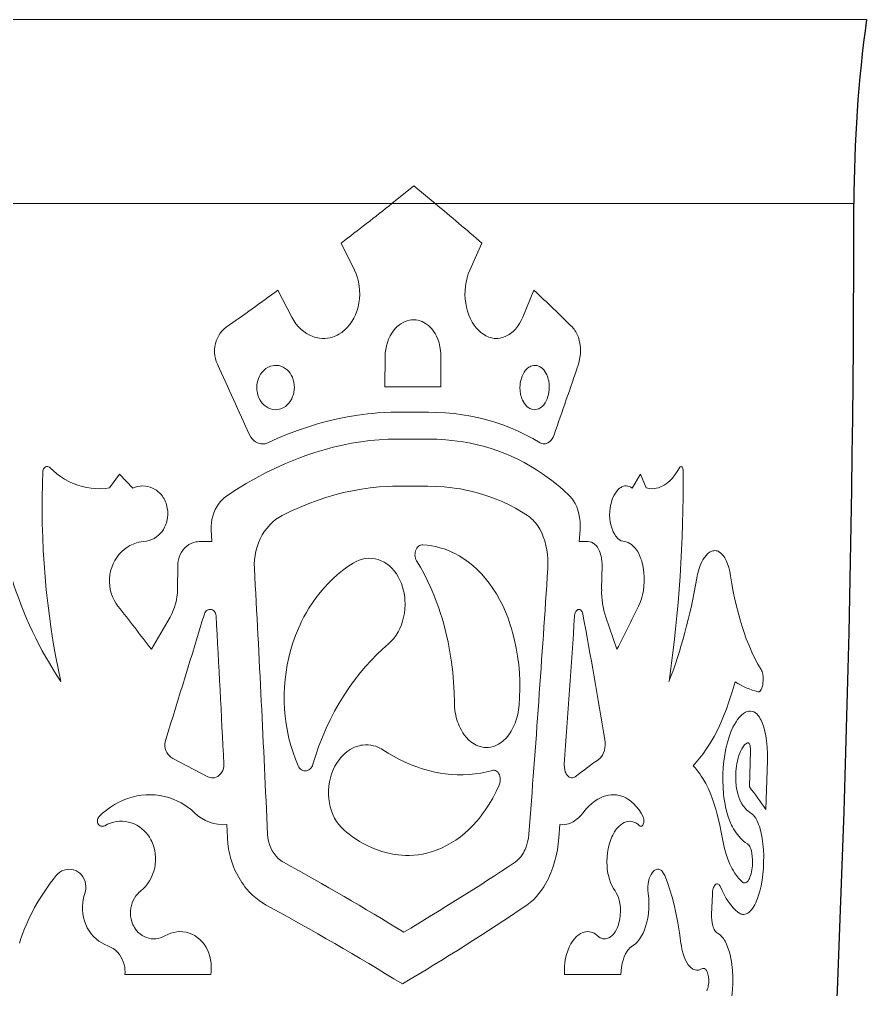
# Model space of a CAD drawing. Extents: x -234 to 800, y -95 to 506.
# Drawn here: x 780.56 to 799.45, y 124.51 to 146.14 of the extents above; entities that cross this region are included whole.
import ezdxf

# ---------------------------------------------------------------- set-up
doc = ezdxf.new("R2010")
doc.units = 0
doc.header["$LTSCALE"] = 7
doc.header["$MEASUREMENT"] = 0
doc.layers.get('0').update_dxf_attribs({"linetype": 'CONTINUOUS', "lineweight": 15})

msp = doc.modelspace()

# ---------------------------------------------------------------- linework, layer by layer
at = {"color": 7, "lineweight": 13}
for p, q in [((799.4499, 146.1366), (749.4716, 146.1366)), ((799.1677, 142.031), (749.6069, 142.031))]:
    msp.add_line(p, q, dxfattribs=at)
at = {"color": 7, "lineweight": 13, "ltscale": 0.015747}
msp.add_line((788.8661, 142.031), (789.3576, 142.4249), dxfattribs=at)
at = {"color": 7, "lineweight": 13, "ltscale": 0.015483}
msp.add_line((789.3576, 142.4249), (789.8355, 142.031), dxfattribs=at)
at = {"color": 7, "lineweight": 13, "ltscale": 0.016747}
msp.add_line((788.033, 140.55), (787.7359, 141.1504), dxfattribs=at)
at = {"color": 7, "lineweight": 13, "ltscale": 0.016413}
msp.add_line((790.8705, 141.1504), (790.605, 140.55), dxfattribs=at)
at = {"color": 7, "lineweight": 13, "ltscale": 0.016895}
msp.add_line((786.3258, 140.0997), (786.6359, 139.4993), dxfattribs=at)
at = {"color": 7, "lineweight": 13, "ltscale": 0.01626}
msp.add_line((791.7841, 139.4993), (792.0342, 140.0997), dxfattribs=at)
at = {"color": 7, "lineweight": 13, "ltscale": 0.016974}
for p, q in [((788.7116, 137.943), (788.7158, 138.6219)), ((789.9598, 138.6219), (789.9554, 137.943))]:
    msp.add_line(p, q, dxfattribs=at)
at = {"color": 7, "lineweight": 13, "ltscale": 0.015751}
msp.add_line((789.3417, 137.943), (788.7116, 137.943), dxfattribs=at)
at = {"color": 7, "lineweight": 13, "ltscale": 0.015342}
msp.add_line((789.9554, 137.943), (789.3417, 137.943), dxfattribs=at)
at = {"color": 7, "lineweight": 13, "ltscale": 0.008693}
msp.add_line((789.3375, 137.3815), (788.9898, 137.3815), dxfattribs=at)
at = {"color": 7, "lineweight": 13, "ltscale": 0.008568}
msp.add_line((789.6802, 137.3815), (789.3375, 137.3815), dxfattribs=at)
at = {"color": 7, "lineweight": 13, "ltscale": 0.008692}
msp.add_line((788.9848, 136.7815), (789.3325, 136.7815), dxfattribs=at)
at = {"color": 7, "lineweight": 13, "ltscale": 0.008566}
msp.add_line((789.3325, 136.7815), (789.6751, 136.7815), dxfattribs=at)
at = {"color": 7, "lineweight": 13, "ltscale": 0.009469}
msp.add_line((782.5725, 135.6933), (782.793, 136.0012), dxfattribs=at)
at = {"color": 7, "lineweight": 13, "ltscale": 0.010822}
msp.add_line((782.793, 136.0012), (783.0924, 135.6886), dxfattribs=at)
at = {"color": 7, "lineweight": 13, "ltscale": 0.009093}
msp.add_line((794.2231, 135.6886), (794.4091, 136.0012), dxfattribs=at)
at = {"color": 7, "lineweight": 13, "ltscale": 0.008308}
msp.add_line((794.4091, 136.0012), (794.5341, 135.6933), dxfattribs=at)
at = {"color": 7, "lineweight": 13, "ltscale": 0.008688}
msp.add_line((788.9748, 135.7315), (789.3223, 135.7315), dxfattribs=at)
at = {"color": 7, "lineweight": 13, "ltscale": 0.008562}
msp.add_line((789.3223, 135.7315), (789.6648, 135.7315), dxfattribs=at)
at = {"color": 7, "lineweight": 13, "ltscale": 0.006665}
msp.add_line((784.855, 134.4954), (784.8396, 134.7616), dxfattribs=at)
at = {"color": 7, "lineweight": 13, "ltscale": 0.006667}
msp.add_line((793.0624, 134.7616), (793.0458, 134.4954), dxfattribs=at)
at = {"color": 7, "lineweight": 13, "ltscale": 0.007196}
msp.add_line((784.5671, 134.4954), (784.855, 134.4954), dxfattribs=at)
at = {"color": 7, "lineweight": 13, "ltscale": 0.004987}
msp.add_line((793.0458, 134.4954), (793.2453, 134.4954), dxfattribs=at)
at = {"color": 7, "lineweight": 13, "ltscale": 0.013482}
msp.add_line((784.0875, 133.4298), (784.0934, 133.9691), dxfattribs=at)
at = {"color": 7, "lineweight": 13, "ltscale": 0.013483}
msp.add_line((793.5523, 133.9691), (793.5433, 133.4298), dxfattribs=at)
at = {"color": 7, "lineweight": 13, "ltscale": 0.020675}
msp.add_line((783.5045, 132.0993), (783.9206, 132.814), dxfattribs=at)
at = {"color": 7, "lineweight": 13, "ltscale": 0.018912}
msp.add_line((793.6373, 132.814), (793.8851, 132.0993), dxfattribs=at)
at = {"color": 7, "lineweight": 13, "ltscale": 0.020401}
msp.add_line((796.8398, 129.0274), (796.8628, 129.8432), dxfattribs=at)
at = {"color": 7, "lineweight": 13, "ltscale": 0.022169}
msp.add_line((784.7673, 129.2558), (783.9807, 129.6651), dxfattribs=at)
at = {"color": 7, "lineweight": 13, "ltscale": 0.02727}
msp.add_line((797.2378, 129.616), (797.2058, 128.5257), dxfattribs=at)
at = {"color": 7, "lineweight": 13, "ltscale": 0.007294}
msp.add_line((785.2003, 127.8971), (785.1865, 128.1886), dxfattribs=at)
at = {"color": 7, "lineweight": 13, "ltscale": 0.007307}
msp.add_line((792.612, 128.1886), (792.59, 127.8971), dxfattribs=at)
at = {"color": 7, "lineweight": 13, "ltscale": 0.011482}
msp.add_line((796.0111, 126.6407), (795.9955, 126.1817), dxfattribs=at)
at = {"color": 7, "lineweight": 13, "ltscale": 0.047811}
msp.add_line((784.8276, 124.8454), (782.9151, 124.8454), dxfattribs=at)
at = {"color": 7, "lineweight": 13, "ltscale": 0.031445}
msp.add_line((793.9745, 124.8454), (792.7167, 124.8454), dxfattribs=at)
at = {"color": 7, "lineweight": 13}
for points in [[(786.6359, 139.4993), (786.6797, 139.4225), (786.7293, 139.3505), (786.7844, 139.2843), (786.8413, 139.2275), (786.9022, 139.1768), (786.9668, 139.1327), (787.0345, 139.0957), (787.1048, 139.0662), (787.1408, 139.0542), (787.1772, 139.0443), (787.2139, 139.0364), (787.2507, 139.0305), (787.3102, 139.0253), (787.3698, 139.0254), (787.4291, 139.0308), (787.4878, 139.0415), (787.5456, 139.0573), (787.5808, 139.0697), (787.6154, 139.0839), (787.65, 139.1004), (787.6839, 139.1187), (787.7487, 139.1605), (787.7808, 139.1848), (787.8118, 139.2109), (787.8706, 139.268), (787.9245, 139.3313), (787.9733, 139.4002), (788.0166, 139.474), (788.0541, 139.5521), (788.0857, 139.6337), (788.1125, 139.7234), (788.1322, 139.8156), (788.1448, 139.9095), (788.1503, 140.0044), (788.1485, 140.0995), (788.1395, 140.194), (788.1234, 140.2871), (788.1001, 140.3779), (788.0699, 140.4659), (788.033, 140.55)], [(790.605, 140.55), (790.5705, 140.4634), (790.5423, 140.3729), (790.5208, 140.2796), (790.5062, 140.1871), (790.498, 140.0933), (790.4963, 139.999), (790.5009, 139.9048), (790.5119, 139.8115), (790.5292, 139.7199), (790.5528, 139.6308), (790.5825, 139.5447), (790.6181, 139.4627), (790.6594, 139.3854), (790.7011, 139.3206), (790.747, 139.2608), (790.7967, 139.2066), (790.8498, 139.1586), (790.906, 139.1172), (790.9649, 139.083), (791.0258, 139.0563), (791.087, 139.0379), (791.1181, 139.0316), (791.1492, 139.0274), (791.1909, 139.0248), (791.2325, 139.0258), (791.274, 139.0304), (791.3048, 139.0363), (791.3354, 139.0441), (791.3955, 139.0655), (791.4536, 139.0945), (791.4832, 139.1127), (791.5122, 139.1329), (791.5675, 139.1787), (791.6193, 139.2315), (791.6672, 139.2906), (791.7107, 139.3554), (791.7498, 139.4252), (791.7841, 139.4993)], [(784.9768, 138.4489), (784.9519, 138.5104), (784.9331, 138.5745), (784.9205, 138.6406), (784.9143, 138.7077), (784.9144, 138.7753), (784.9209, 138.8424), (784.9338, 138.9085), (784.9524, 138.9717), (784.9769, 139.0324), (785.007, 139.09), (785.0424, 139.1437), (785.0826, 139.193), (785.1273, 139.2372), (785.176, 139.2758)], [(788.7158, 138.6219), (788.7193, 138.7023), (788.729, 138.782), (788.7447, 138.8603), (788.7664, 138.9365), (788.7939, 139.01), (788.8271, 139.0799), (788.8655, 139.1455), (788.9091, 139.2062), (788.9584, 139.2623), (788.9851, 139.2884), (789.013, 139.3126), (789.0409, 139.3344), (789.0698, 139.3543), (789.1152, 139.381), (789.1621, 139.4029), (789.2103, 139.4201), (789.2593, 139.4321), (789.3046, 139.4387), (789.3501, 139.4409)], [(789.3501, 139.4409), (789.3988, 139.4383), (789.4471, 139.4308), (789.4946, 139.4183), (789.5411, 139.4009), (789.5812, 139.3816), (789.62, 139.3586), (789.6573, 139.3322), (789.6842, 139.3102), (789.7102, 139.2865), (789.7539, 139.2399), (789.7939, 139.1884), (789.83, 139.1326), (789.8619, 139.0729), (789.8896, 139.0098), (789.9046, 138.969), (789.9178, 138.9271), (789.9389, 138.8412), (789.9527, 138.7528), (789.9582, 138.6876), (789.9598, 138.6219)], [(792.8903, 139.2758), (792.9103, 139.2545), (792.9294, 139.2314), (792.9487, 139.2045), (792.9668, 139.1759), (792.9978, 139.116), (793.0236, 139.0511), (793.0439, 138.9823), (793.0588, 138.9105), (793.0683, 138.833), (793.0718, 138.7544), (793.0691, 138.6756), (793.0602, 138.5977), (793.0453, 138.5217), (793.0243, 138.4489)], [(785.8563, 137.9314), (785.8589, 137.9835), (785.8664, 138.0354), (785.8785, 138.0862), (785.8951, 138.1353), (785.9162, 138.1822), (785.9416, 138.2264), (785.9765, 138.2743), (786.0164, 138.3168), (786.0606, 138.3531), (786.1085, 138.3826), (786.1337, 138.3947), (786.1595, 138.4049), (786.2026, 138.4173), (786.2464, 138.4242), (786.2907, 138.4256), (786.3435, 138.42), (786.395, 138.4067), (786.4443, 138.3858), (786.4909, 138.3577), (786.534, 138.323), (786.5671, 138.289), (786.5968, 138.2512), (786.6229, 138.2099), (786.6482, 138.1586), (786.6681, 138.1044), (786.6822, 138.048), (786.6906, 137.9901), (786.6932, 137.9314)], [(791.7221, 137.9314), (791.7244, 137.9835), (791.7304, 138.0353), (791.7401, 138.0862), (791.7533, 138.1352), (791.7701, 138.1822), (791.7903, 138.2267), (791.8177, 138.2742), (791.849, 138.3167), (791.8841, 138.3532), (791.9223, 138.3831), (791.9424, 138.3953), (791.963, 138.4056), (791.9964, 138.4176), (792.0305, 138.4243), (792.0648, 138.4256), (792.099, 138.4214), (792.1199, 138.4162), (792.1403, 138.4089), (792.1608, 138.3994), (792.1808, 138.3879), (792.2181, 138.3595), (792.2524, 138.3243), (792.2781, 138.2905), (792.3009, 138.2533), (792.3209, 138.2129), (792.3336, 138.1817), (792.3447, 138.1493), (792.3546, 138.1138), (792.3627, 138.0775), (792.3729, 138.0051), (792.3759, 137.9314)], [(786.6932, 137.9314), (786.6905, 137.8792), (786.6833, 137.8274), (786.6714, 137.7766), (786.6551, 137.7274), (786.6344, 137.6805), (786.6095, 137.6363), (786.5752, 137.5884), (786.5359, 137.5459), (786.4923, 137.5096), (786.4448, 137.4801), (786.4199, 137.468), (786.3943, 137.4578), (786.3515, 137.4455), (786.3078, 137.4386), (786.2636, 137.4371), (786.2107, 137.4427), (786.159, 137.456), (786.1093, 137.4769), (786.0623, 137.5049), (786.0187, 137.5396), (785.9851, 137.5736), (785.9548, 137.6113), (785.9283, 137.6525), (785.9024, 137.7039), (785.8821, 137.7581), (785.8675, 137.8146), (785.8589, 137.8726), (785.8563, 137.9314)], [(792.3759, 137.9314), (792.3737, 137.8793), (792.3679, 137.8274), (792.3585, 137.7766), (792.3457, 137.7275), (792.3295, 137.6805), (792.3099, 137.636), (792.2833, 137.5885), (792.2527, 137.546), (792.2184, 137.5094), (792.1808, 137.4796), (792.161, 137.4674), (792.1406, 137.4571), (792.1075, 137.4451), (792.0737, 137.4384), (792.0394, 137.4372), (792.0051, 137.4413), (791.9843, 137.4466), (791.9638, 137.4538), (791.9429, 137.4633), (791.9226, 137.4748), (791.8847, 137.5031), (791.8497, 137.5383), (791.8234, 137.572), (791.7999, 137.6093), (791.7792, 137.6497), (791.7659, 137.6814), (791.7543, 137.7144), (791.7442, 137.7493), (791.736, 137.7851), (791.7253, 137.8575), (791.7221, 137.9314)], [(788.9898, 137.3815), (788.8436, 137.3797), (788.6967, 137.3741), (788.5493, 137.3648), (788.4388, 137.3555), (788.3281, 137.3441), (788.2164, 137.3306), (788.1046, 137.315), (787.8812, 137.2779), (787.6575, 137.2327), (787.4337, 137.1796), (787.21, 137.1187), (786.9867, 137.05), (786.764, 136.9737), (786.5422, 136.89), (786.3215, 136.7988), (786.102, 136.7004)], [(792.1708, 136.7004), (792.0111, 136.7936), (791.848, 136.8802), (791.6817, 136.96), (791.5123, 137.0331), (791.34, 137.0993), (791.1648, 137.1585), (790.9869, 137.2108), (790.8065, 137.2562), (790.6238, 137.2945), (790.4388, 137.3259), (790.2518, 137.3503), (790.0629, 137.3676), (789.8723, 137.378), (789.6802, 137.3815)], [(785.1907, 135.5185), (785.4022, 135.6572), (785.6164, 135.7885), (785.8332, 135.9124), (786.0522, 136.0287), (786.2733, 136.1372), (786.3845, 136.1885), (786.4962, 136.2378), (786.6456, 136.3003), (786.7956, 136.3593), (786.9461, 136.4146), (787.15, 136.4833), (787.3544, 136.5451), (787.5592, 136.5999), (787.7641, 136.6477), (787.9689, 136.6883), (788.1735, 136.7217), (788.3776, 136.7478), (788.581, 136.7665), (788.7835, 136.7777), (788.9848, 136.7815)], [(786.102, 136.7004), (786.0799, 136.6912), (786.0571, 136.6838), (786.0339, 136.6784), (786.0103, 136.675), (785.9787, 136.6735), (785.9472, 136.6757), (785.9161, 136.6815), (785.8931, 136.6881), (785.8706, 136.6967), (785.8276, 136.7194), (785.7882, 136.7491), (785.7523, 136.7858), (785.7214, 136.8281), (785.6964, 136.8747)], [(789.6751, 136.7815), (789.8734, 136.7776), (789.9719, 136.7727), (790.0699, 136.7658), (790.1999, 136.7535), (790.329, 136.7377), (790.4572, 136.7183), (790.6159, 136.6892), (790.7729, 136.6546), (790.928, 136.6144), (791.0812, 136.5688), (791.2323, 136.5177), (791.3813, 136.4612), (791.528, 136.3993), (791.6724, 136.332), (791.8143, 136.2595), (791.9537, 136.1817), (792.0905, 136.0986), (792.2245, 136.0105), (792.3298, 135.9363), (792.4333, 135.859), (792.535, 135.7785), (792.61, 135.7161), (792.6839, 135.6519), (792.8286, 135.5185)], [(792.4814, 136.8747), (792.462, 136.8281), (792.4382, 136.7857), (792.4102, 136.7486), (792.3786, 136.7179), (792.3457, 136.6957), (792.3107, 136.6809), (792.2927, 136.6764), (792.2745, 136.674), (792.2563, 136.6736), (792.2382, 136.6753), (792.2038, 136.6843), (792.1708, 136.7004)], [(781.0874, 136.0728), (781.091, 136.0957), (781.0995, 136.1171), (781.1123, 136.1358), (781.1289, 136.151), (781.1483, 136.1618), (781.1693, 136.1677), (781.1911, 136.1683), (781.2124, 136.1638), (781.2314, 136.1547), (781.2479, 136.1415)], [(781.2479, 136.1415), (781.3203, 136.0733), (781.3966, 136.0097), (781.4764, 135.951), (781.5696, 135.8914), (781.666, 135.8387), (781.7653, 135.7931), (781.8673, 135.7547), (781.9657, 135.7252), (782.0655, 135.7025), (782.1665, 135.6867), (782.2681, 135.6779), (782.3699, 135.676), (782.4715, 135.6812), (782.5725, 135.6933)], [(794.5341, 135.6933), (794.5732, 135.6844), (794.6126, 135.6787), (794.6622, 135.6759), (794.7117, 135.6781), (794.7609, 135.6854), (794.8095, 135.6975), (794.8415, 135.7084), (794.8731, 135.7214), (794.9043, 135.7365), (794.9351, 135.7537), (794.9785, 135.7821), (795.0207, 135.8145), (795.0618, 135.8508), (795.0917, 135.8805), (795.1208, 135.9123), (795.1765, 135.9817), (795.2288, 136.0583), (795.2774, 136.1415)], [(795.2774, 136.1415), (795.29, 136.1586), (795.2974, 136.1644), (795.3051, 136.1677), (795.3183, 136.1679), (795.3308, 136.1611), (795.3384, 136.153), (795.3451, 136.1425), (795.3549, 136.1164), (795.3588, 136.0951), (795.3602, 136.0728)], [(783.0924, 135.6886), (783.146, 135.7099), (783.2012, 135.7254), (783.2575, 135.7347), (783.3143, 135.7378), (783.3711, 135.7347), (783.4271, 135.7253), (783.4819, 135.7098), (783.5287, 135.6912), (783.5737, 135.6681), (783.6165, 135.6408), (783.6569, 135.6094), (783.6904, 135.5783), (783.7216, 135.5444), (783.7502, 135.5079), (783.7698, 135.479), (783.7879, 135.4489), (783.8046, 135.4171), (783.8196, 135.3842), (783.8327, 135.3505), (783.844, 135.3159), (783.8534, 135.2807), (783.8609, 135.2449), (783.8701, 135.1721), (783.8714, 135.0987), (783.8649, 135.0255), (783.8507, 134.9534), (783.8406, 134.9179), (783.8287, 134.8832), (783.815, 134.8495), (783.7996, 134.8168), (783.773, 134.7694), (783.7428, 134.7248), (783.709, 134.6832), (783.6719, 134.6451), (783.6231, 134.604), (783.5705, 134.5689), (783.5147, 134.5403), (783.4563, 134.5185), (783.396, 134.5037), (783.3346, 134.4963)], [(786.4212, 135.078), (786.6132, 135.1723), (786.8068, 135.2597), (787.0018, 135.34), (787.1979, 135.4132), (787.3949, 135.4791), (787.5925, 135.5376), (787.7906, 135.5886), (787.9889, 135.6319), (788.1872, 135.6676), (788.3851, 135.6955), (788.5825, 135.7155), (788.7792, 135.7275), (788.8771, 135.7305), (788.9748, 135.7315)], [(789.6648, 135.7315), (789.8496, 135.7276), (790.0329, 135.716), (790.2145, 135.6966), (790.3046, 135.6839), (790.3942, 135.6693), (790.5128, 135.6468), (790.6304, 135.6209), (790.7469, 135.5915), (790.8981, 135.5477), (791.0472, 135.4979), (791.1941, 135.4423), (791.3387, 135.3808), (791.4808, 135.3136), (791.6203, 135.2407), (791.7572, 135.1621), (791.8914, 135.078)], [(794.0507, 134.4963), (794.0146, 134.5031), (793.9793, 134.5164), (793.945, 134.536), (793.9124, 134.5613), (793.892, 134.5808), (793.8726, 134.6025), (793.8534, 134.6272), (793.8354, 134.6538), (793.8036, 134.7114), (793.7754, 134.7785), (793.753, 134.8509), (793.7366, 134.9272), (793.7262, 135.0062), (793.7219, 135.0868), (793.7239, 135.1677), (793.7319, 135.2477), (793.746, 135.3259), (793.7674, 135.4054), (793.7805, 135.4434), (793.7953, 135.4801), (793.8203, 135.5321), (793.8486, 135.5798), (793.88, 135.6225), (793.9141, 135.6594), (793.9344, 135.6774), (793.9554, 135.6933), (793.9755, 135.7061), (793.9961, 135.7168), (794.0288, 135.7292), (794.0619, 135.7362), (794.0952, 135.7377), (794.1282, 135.7336), (794.1609, 135.724), (794.1927, 135.7089), (794.2231, 135.6886)], [(784.8396, 134.7616), (784.8383, 134.8387), (784.8436, 134.9157), (784.8552, 134.9919), (784.8732, 135.0666), (784.8974, 135.1392), (784.9276, 135.209), (784.9634, 135.2753), (784.9988, 135.3294), (785.0381, 135.3801), (785.081, 135.4272), (785.1272, 135.4701), (785.1584, 135.4953), (785.1907, 135.5185)], [(792.8286, 135.5185), (792.8521, 135.4945), (792.8745, 135.4685), (792.8966, 135.4397), (792.9174, 135.409), (792.9547, 135.3438), (792.9867, 135.273), (793.0133, 135.1977), (793.0345, 135.1185), (793.0507, 135.0326), (793.0608, 134.9446), (793.0648, 134.855), (793.0624, 134.7616)], [(785.8018, 133.8935), (785.8, 133.9921), (785.8051, 134.0907), (785.8172, 134.1886), (785.8361, 134.2851), (785.8619, 134.3797), (785.8942, 134.4717), (785.933, 134.5605), (785.9779, 134.6455), (786.0288, 134.7261), (786.0832, 134.7992), (786.1426, 134.8672), (786.2065, 134.9295), (786.2746, 134.9857), (786.3463, 135.0353), (786.4212, 135.078)], [(791.8914, 135.078), (791.9338, 135.0477), (791.9747, 135.0139), (792.0138, 134.9766), (792.042, 134.9464), (792.0691, 134.9145), (792.1198, 134.8456), (792.1658, 134.7707), (792.2069, 134.6905), (792.2428, 134.6057), (792.2752, 134.5113), (792.3017, 134.4132), (792.3221, 134.3122), (792.3365, 134.2089), (792.3448, 134.1043), (792.3469, 133.9989), (792.3431, 133.8935)], [(783.3346, 134.4963), (783.2798, 134.4909), (783.2255, 134.4814), (783.1719, 134.4679), (783.1349, 134.456), (783.0985, 134.4422), (783.0277, 134.409), (782.9601, 134.3687), (782.8962, 134.3216), (782.8368, 134.2681), (782.7823, 134.2089), (782.7332, 134.1445), (782.6894, 134.0743), (782.6519, 134), (782.6213, 133.9223), (782.5976, 133.8418), (782.5812, 133.7594), (782.5722, 133.6758), (782.5707, 133.5916), (782.5767, 133.5085), (782.5899, 133.4264), (782.6104, 133.346), (782.638, 133.2682), (782.6723, 133.1936), (782.7132, 133.1229), (782.7601, 133.0568)], [(784.0934, 133.9691), (784.0974, 134.0314), (784.1081, 134.0933), (784.1252, 134.1534), (784.1484, 134.2106), (784.1773, 134.2641), (784.2118, 134.3136), (784.2512, 134.3584), (784.295, 134.3977), (784.3419, 134.4305), (784.3919, 134.457), (784.4444, 134.4769), (784.4983, 134.4896), (784.5327, 134.4939), (784.5671, 134.4954)], [(789.4183, 134.0694), (789.404, 134.0969), (789.393, 134.1269), (789.3858, 134.1586), (789.3823, 134.192), (789.3828, 134.226), (789.3872, 134.2594), (789.3954, 134.2915), (789.4074, 134.3219), (789.4229, 134.3498), (789.441, 134.3735), (789.4619, 134.3936), (789.485, 134.4094), (789.5079, 134.4196), (789.5319, 134.4254), (789.5562, 134.4263)], [(789.5562, 134.4263), (789.6533, 134.4178), (789.7497, 134.4041), (789.8452, 134.3853), (789.9395, 134.3614), (790.0326, 134.3324), (790.09, 134.3117), (790.1468, 134.2891), (790.203, 134.2645), (790.2586, 134.2381), (790.3675, 134.1796), (790.4733, 134.1137), (790.5758, 134.0408), (790.6748, 133.9609), (790.7699, 133.8745), (790.8612, 133.7817), (790.9482, 133.6829), (791.0362, 133.5716), (791.1192, 133.4542), (791.1971, 133.331), (791.2698, 133.2026), (791.3372, 133.0692), (791.3993, 132.9313), (791.4559, 132.7893), (791.5071, 132.6436), (791.5338, 132.5588), (791.5588, 132.473), (791.6034, 132.2987), (791.6408, 132.1212), (791.671, 131.941), (791.694, 131.7588), (791.7099, 131.575), (791.7186, 131.3902), (791.7202, 131.2097), (791.7151, 131.0292), (791.7033, 130.849)], [(793.2453, 134.4954), (793.2826, 134.4917), (793.3191, 134.4809), (793.3543, 134.4631), (793.3874, 134.4389), (793.4193, 134.4076), (793.4483, 134.3702), (793.4742, 134.3278), (793.4963, 134.2815), (793.5097, 134.247), (793.5213, 134.2108), (793.5312, 134.1729), (793.5392, 134.134), (793.5495, 134.0546), (793.5519, 134.012), (793.5523, 133.9691)], [(794.3673, 133.0568), (794.4023, 133.1366), (794.4318, 133.222), (794.4556, 133.3117), (794.4737, 133.4048), (794.4859, 133.5001), (794.4923, 133.5966), (794.4926, 133.7045), (794.4855, 133.8116), (794.471, 133.9166), (794.461, 133.9681), (794.449, 134.0185), (794.4355, 134.067), (794.4201, 134.1139), (794.3966, 134.1742), (794.3701, 134.2309), (794.3405, 134.2835), (794.3005, 134.3412), (794.279, 134.3672), (794.2565, 134.3912), (794.2332, 134.4129), (794.2091, 134.4323), (794.1713, 134.457), (794.1322, 134.4761), (794.0919, 134.4892), (794.0507, 134.4963)], [(788.0049, 134.0183), (788.0704, 134.0542), (788.1382, 134.083), (788.2077, 134.1044), (788.2783, 134.1183), (788.3494, 134.1244), (788.4205, 134.1227), (788.4909, 134.1131), (788.56, 134.0958), (788.6273, 134.071), (788.6922, 134.0388), (788.7543, 133.9996), (788.813, 133.9538), (788.8681, 133.9018), (788.9191, 133.8441), (788.9663, 133.7804), (789.0088, 133.7119), (789.0463, 133.6392), (789.0787, 133.5628), (789.1058, 133.4833), (789.1276, 133.4012), (789.1381, 133.351), (789.1466, 133.3002), (789.1531, 133.2489), (789.1576, 133.1973), (789.1607, 133.0935), (789.1559, 132.9896), (789.1453, 132.9), (789.1287, 132.8115), (789.1062, 132.7249), (789.078, 132.6409), (789.0442, 132.5599), (789.0048, 132.4827), (788.9601, 132.4097), (788.9086, 132.3396), (788.8809, 132.3068), (788.852, 132.2755), (788.822, 132.246), (788.791, 132.2183)], [(795.6648, 133.6801), (795.6757, 133.7373), (795.6885, 133.7932), (795.7028, 133.8469), (795.719, 133.8989), (795.7433, 133.9659), (795.7707, 134.0287), (795.8008, 134.0866), (795.8378, 134.145), (795.8777, 134.1952), (795.8986, 134.217), (795.9201, 134.2363), (795.942, 134.2531), (795.9642, 134.2672), (796.003, 134.2851), (796.0225, 134.2909), (796.0421, 134.2946), (796.0683, 134.2962), (796.0942, 134.294), (796.1199, 134.2881), (796.1388, 134.2811), (796.1574, 134.2721), (796.1925, 134.2489), (796.2258, 134.2185), (796.2572, 134.1814), (796.2864, 134.1381), (796.3045, 134.1061), (796.3216, 134.0719), (796.3522, 133.9975), (796.3782, 133.9161), (796.3997, 133.8281), (796.4163, 133.736)], [(786.7787, 129.4969), (786.7174, 129.6456), (786.6626, 129.7977), (786.6143, 129.953), (786.5726, 130.1109), (786.5377, 130.2712), (786.5095, 130.4333), (786.4883, 130.597), (786.4741, 130.7617), (786.4668, 130.9273), (786.4665, 131.0931), (786.4732, 131.2588), (786.4868, 131.4242), (786.5074, 131.5886), (786.5349, 131.7518), (786.5692, 131.9133), (786.6102, 132.0729), (786.6608, 132.2388), (786.7186, 132.4016), (786.7835, 132.5608), (786.8186, 132.6389), (786.8553, 132.716), (786.907, 132.8169), (786.9616, 132.9158), (787.019, 133.0125), (787.0969, 133.1332), (787.1793, 133.2498), (787.2659, 133.3618), (787.3567, 133.4692), (787.4513, 133.5716), (787.5496, 133.6687), (787.6513, 133.7603), (787.7658, 133.8535), (787.8837, 133.9396), (787.9439, 133.9799), (788.0049, 134.0183)], [(790.2604, 130.9099), (790.2553, 131.1367), (790.2429, 131.3629), (790.2233, 131.5882), (790.1964, 131.812), (790.1622, 132.0341), (790.1206, 132.2541), (790.0718, 132.4715), (790.0156, 132.6859), (789.9847, 132.7919), (789.952, 132.897), (789.9056, 133.0357), (789.856, 133.1725), (789.803, 133.3074), (789.7353, 133.4665), (789.6629, 133.6225), (789.586, 133.7752), (789.5044, 133.9242), (789.4183, 134.0694)], [(796.4163, 133.736), (796.4453, 133.5572), (796.4778, 133.3814), (796.5136, 133.2088), (796.5684, 132.9763), (796.5981, 132.8631), (796.6293, 132.7521), (796.673, 132.6077), (796.7192, 132.4677), (796.7678, 132.3326), (796.8289, 132.1773), (796.893, 132.0301), (796.9597, 131.8918), (797.0289, 131.7631), (797.1001, 131.6445)], [(784.6865, 132.8808), (784.6968, 132.9066), (784.7113, 132.9302), (784.7293, 132.9506), (784.7499, 132.9665), (784.7727, 132.9779), (784.7971, 132.9843), (784.822, 132.9856), (784.8465, 132.9818), (784.8695, 132.973), (784.891, 132.9592), (784.91, 132.9411), (784.9256, 132.9195), (784.9369, 132.8961), (784.9444, 132.8707), (784.9479, 132.8444)], [(792.9401, 132.8444), (792.9464, 132.8853), (792.9525, 132.9055), (792.9602, 132.9244), (792.969, 132.9404), (792.979, 132.9545), (792.9964, 132.9712), (793.0161, 132.9821), (793.0366, 132.9859), (793.0472, 132.9849), (793.0577, 132.982), (793.0776, 132.9704), (793.0882, 132.9603), (793.0978, 132.9482), (793.1069, 132.9329), (793.1144, 132.9157), (793.124, 132.8808)], [(788.791, 132.2183), (788.6582, 132.101), (788.5284, 131.9773), (788.4021, 131.8475), (788.2796, 131.7121), (788.1613, 131.5714), (788.0363, 131.4112), (787.9165, 131.245), (787.8021, 131.073), (787.6934, 130.8958), (787.5905, 130.7136), (787.4936, 130.5266), (787.403, 130.3353), (787.3187, 130.1399), (787.2409, 129.9409), (787.1699, 129.7385), (787.1056, 129.533)], [(797.1001, 131.6445), (797.1104, 131.6255), (797.1194, 131.6027), (797.1278, 131.5747), (797.1344, 131.544), (797.1423, 131.4811), (797.1439, 131.41), (797.1385, 131.3391), (797.1335, 131.3064), (797.1267, 131.2747), (797.1151, 131.2351), (797.101, 131.2009), (797.0847, 131.1743), (797.0689, 131.1582), (797.0606, 131.1529), (797.052, 131.1495), (797.0435, 131.1482), (797.035, 131.149)], [(796.5179, 131.3739), (796.453, 131.1456), (796.4182, 131.034), (796.3819, 130.9242), (796.3244, 130.7632), (796.2633, 130.6068), (796.1986, 130.4553), (796.1303, 130.3093), (796.0501, 130.1539), (796.0072, 130.077), (795.9631, 130.0023), (795.9202, 129.9333), (795.8762, 129.8664), (795.8064, 129.7673), (795.7342, 129.6733), (795.6595, 129.5846), (795.5825, 129.5014)], [(791.7033, 130.849), (791.6911, 130.746), (791.672, 130.6446), (791.6461, 130.5459), (791.6134, 130.4507), (791.5943, 130.404), (791.5735, 130.3587), (791.5518, 130.316), (791.5286, 130.2749), (791.4904, 130.2153), (791.449, 130.1598), (791.4045, 130.1088), (791.357, 130.0627), (791.302, 130.0184), (791.2442, 129.9809), (791.1841, 129.9507), (791.1533, 129.9385), (791.1221, 129.9282), (791.0715, 129.916), (791.0203, 129.9089), (790.9688, 129.9071), (790.9174, 129.9105), (790.8662, 129.9192), (790.8045, 129.9368), (790.7443, 129.962), (790.6861, 129.9944), (790.6303, 130.0336), (790.5774, 130.0793), (790.5277, 130.1309), (790.4816, 130.188), (790.4473, 130.2376), (790.4156, 130.2902), (790.3866, 130.3454), (790.3667, 130.3884), (790.3485, 130.4327), (790.3317, 130.4787), (790.3166, 130.5257), (790.303, 130.5748), (790.2912, 130.6248), (790.2734, 130.7261), (790.2639, 130.8177), (790.2604, 130.9099)], [(796.4833, 128.0969), (796.4613, 128.1353), (796.4401, 128.1762), (796.4007, 128.2648), (796.3654, 128.3615), (796.3343, 128.4651), (796.3077, 128.5747), (796.2936, 128.6443), (796.2813, 128.7154), (796.2704, 128.7909), (796.2613, 128.8675), (796.2491, 129.0206), (796.2442, 129.1657), (796.2458, 129.3118), (796.2536, 129.4578), (796.2677, 129.6025), (796.2881, 129.7447), (796.3145, 129.883), (796.3469, 130.0162), (796.385, 130.1428), (796.4259, 130.2544), (796.4481, 130.3072), (796.4714, 130.3576), (796.5041, 130.421), (796.5386, 130.4795), (796.5746, 130.5326), (796.6168, 130.5854), (796.6605, 130.6301), (796.7053, 130.6662), (796.728, 130.6809), (796.7508, 130.6932), (796.7887, 130.7082), (796.8266, 130.7165), (796.8642, 130.7179), (796.9013, 130.7124), (796.9376, 130.7)], [(796.9376, 130.7), (796.9712, 130.6811), (797.0035, 130.6545), (797.0341, 130.6207), (797.0628, 130.5802), (797.0809, 130.5497), (797.098, 130.5167), (797.1294, 130.4435), (797.158, 130.3581), (797.1822, 130.2651), (797.2021, 130.1656), (797.2177, 130.0612), (797.2257, 129.9893), (797.2318, 129.9162), (797.2384, 129.767), (797.2378, 129.616)], [(783.9807, 129.6651), (783.9423, 129.6888), (783.9073, 129.719), (783.8765, 129.7546), (783.8508, 129.7945), (783.8306, 129.8385), (783.8164, 129.8853), (783.8087, 129.9341), (783.8074, 129.9844), (783.8125, 130.0345), (783.8241, 130.0828)], [(793.6177, 130.0828), (793.6245, 130.022), (793.6245, 129.9592), (793.6179, 129.8968), (793.6049, 129.8374), (793.5867, 129.7851), (793.5628, 129.7374), (793.5487, 129.7157), (793.5335, 129.6962), (793.5177, 129.6794), (793.5009, 129.6651)], [(796.7937, 130.0101), (796.7775, 130.0025), (796.7615, 129.9925), (796.7444, 129.9792), (796.7277, 129.9632), (796.6967, 129.9257), (796.6677, 129.8801), (796.6379, 129.8204), (796.6114, 129.7533), (796.5886, 129.68), (796.5695, 129.6019), (796.559, 129.5478), (796.5503, 129.4924), (796.5382, 129.3791), (796.5335, 129.2644), (796.5358, 129.1545), (796.545, 129.0469), (796.5523, 128.9946), (796.5612, 128.9437), (796.5778, 128.8709), (796.5981, 128.8033), (796.6221, 128.7421), (796.6494, 128.6887)], [(796.8628, 129.8432), (796.8621, 129.882), (796.858, 129.9193), (796.853, 129.9436), (796.8462, 129.9658), (796.8383, 129.9835), (796.8291, 129.9975), (796.818, 130.0075), (796.806, 130.0118), (796.7937, 130.0101)], [(787.8004, 128.0667), (787.7698, 128.0946), (787.7404, 128.1242), (787.6852, 128.1883), (787.6351, 128.2582), (787.5906, 128.3334), (787.5519, 128.4131), (787.5194, 128.4968), (787.4931, 128.5835), (787.4734, 128.6728), (787.4602, 128.7639), (787.4536, 128.8561), (787.4538, 128.9511), (787.461, 129.0459), (787.4751, 129.1397), (787.4961, 129.2319), (787.5238, 129.3217), (787.5579, 129.4084), (787.5984, 129.4913), (787.6449, 129.5697), (787.697, 129.6429), (787.7251, 129.6773), (787.7545, 129.7102), (787.8114, 129.7663), (787.8721, 129.8163), (787.9361, 129.8598), (788.0028, 129.8965), (788.0718, 129.9258), (788.1425, 129.9476), (788.1783, 129.9555), (788.2143, 129.9615), (788.276, 129.9669), (788.3379, 129.9665), (788.3993, 129.96), (788.46, 129.9476), (788.5073, 129.9336), (788.5538, 129.9159), (788.5991, 129.8947), (788.6321, 129.8765), (788.6643, 129.8565)], [(788.6643, 129.8565), (788.7826, 129.7816), (788.9026, 129.7117), (789.024, 129.6469), (789.1467, 129.5873), (789.2959, 129.5228), (789.4464, 129.4661), (789.5221, 129.4408), (789.598, 129.4175), (789.7123, 129.3864), (789.8269, 129.36), (789.9417, 129.3383), (790.0566, 129.3214), (790.1905, 129.3077), (790.3242, 129.3006), (790.4574, 129.3001), (790.5899, 129.3063), (790.7216, 129.3191), (790.8522, 129.3385), (790.9815, 129.3646), (791.1094, 129.3972)], [(785.1211, 129.5356), (785.1199, 129.4885), (785.1118, 129.4414), (785.0968, 129.3958), (785.0757, 129.3539), (785.049, 129.317), (785.02, 129.2879), (784.987, 129.264), (784.9508, 129.2461), (784.9127, 129.2346), (784.8789, 129.2304), (784.8449, 129.2316), (784.8116, 129.2382), (784.789, 129.2458), (784.7673, 129.2558)], [(787.1056, 129.533), (787.0942, 129.5019), (787.0788, 129.4729), (787.0599, 129.447), (787.0384, 129.4254), (787.0142, 129.4078), (786.988, 129.3949), (786.9611, 129.3873), (786.9333, 129.3847), (786.9057, 129.3873), (786.879, 129.3951), (786.8536, 129.4079), (786.8303, 129.4251), (786.8101, 129.4459), (786.7927, 129.4701), (786.7787, 129.4969)], [(791.1094, 129.3972), (791.1323, 129.4011), (791.1554, 129.3999), (791.1777, 129.3936), (791.1991, 129.3822), (791.2189, 129.3662), (791.2364, 129.3463), (791.2518, 129.322), (791.2644, 129.2945), (791.2737, 129.2649), (791.2804, 129.2284), (791.2826, 129.1906), (791.2803, 129.1527), (791.2735, 129.1157), (791.2667, 129.0925), (791.2581, 129.0704)], [(792.9521, 129.2558), (792.9268, 129.241), (792.8997, 129.2325), (792.872, 129.2308), (792.8448, 129.236), (792.8187, 129.2479), (792.7945, 129.2664), (792.7727, 129.2907), (792.7537, 129.3198), (792.7429, 129.3411), (792.7336, 129.3638), (792.7196, 129.4123), (792.7119, 129.4636), (792.7104, 129.5162), (792.7114, 129.5356)], [(795.5825, 129.5014), (795.6338, 129.4455), (795.6834, 129.3855), (795.731, 129.3213), (795.7656, 129.2707), (795.799, 129.2179), (795.8627, 129.1063), (795.9219, 128.9871), (795.9767, 128.861), (796.0173, 128.7555), (796.0551, 128.6462), (796.09, 128.5334), (796.1144, 128.4468), (796.1371, 128.3585), (796.178, 128.1773), (796.2141, 127.9822)], [(791.2581, 129.0704), (791.1894, 128.9232), (791.1149, 128.7807), (791.0348, 128.6436), (790.949, 128.5121), (790.9041, 128.4485), (790.8577, 128.3866), (790.8103, 128.3265), (790.7615, 128.2682), (790.6749, 128.1721), (790.5846, 128.0815), (790.4908, 127.9966), (790.3938, 127.9177), (790.2936, 127.8451), (790.1905, 127.7789), (790.0847, 127.7194), (789.9718, 127.6647), (789.9144, 127.6402), (789.8564, 127.6176), (789.798, 127.5971), (789.7392, 127.5785), (789.6439, 127.5528), (789.5477, 127.5323), (789.4507, 127.517), (789.353, 127.5069), (789.2548, 127.502), (789.1728, 127.5019), (789.0906, 127.5055), (789.0084, 127.5126), (788.9469, 127.5203), (788.8854, 127.5301), (788.7629, 127.5556), (788.6414, 127.589), (788.521, 127.6301), (788.4257, 127.6687), (788.3315, 127.712), (788.2387, 127.7601), (788.1474, 127.8127), (788.0676, 127.8632), (787.9893, 127.9172), (787.9125, 127.9746), (787.856, 128.0197), (787.8004, 128.0667)], [(784.467, 128.4527), (784.3974, 128.5147), (784.3244, 128.5721), (784.2484, 128.6247), (784.1695, 128.6723), (784.0882, 128.7146), (783.9935, 128.756), (783.8962, 128.7905), (783.7968, 128.8177), (783.6957, 128.8377), (783.5933, 128.8504), (783.4902, 128.8556), (783.3866, 128.8535), (783.2832, 128.844), (783.1803, 128.8273), (783.0769, 128.8029), (782.9749, 128.7713), (782.8749, 128.7325), (782.7771, 128.6868), (782.6821, 128.6345), (782.5903, 128.5756), (782.502, 128.5106), (782.4176, 128.4397), (782.3375, 128.3633)], [(794.4683, 128.3633), (794.4207, 128.4462), (794.3691, 128.5231), (794.3137, 128.5932), (794.2549, 128.656), (794.224, 128.6847), (794.1923, 128.7113), (794.1608, 128.7352), (794.1285, 128.757), (794.0839, 128.7832), (794.0382, 128.8055), (793.9916, 128.8238), (793.9346, 128.8404), (793.8765, 128.851), (793.8178, 128.8556), (793.7586, 128.8542), (793.6991, 128.8468), (793.6378, 128.8328), (793.5768, 128.8128), (793.5164, 128.7866), (793.4568, 128.7546), (793.3983, 128.717), (793.3623, 128.6907), (793.327, 128.6623), (793.2581, 128.5997), (793.1921, 128.5297), (793.1293, 128.4527)], [(782.3375, 128.3633), (782.3235, 128.3461), (782.3125, 128.3265), (782.305, 128.3053), (782.3011, 128.2817), (782.3014, 128.2578), (782.306, 128.2345), (782.3146, 128.2129), (782.3269, 128.1935), (782.3424, 128.177), (782.3605, 128.1642), (782.3806, 128.1554), (782.4021, 128.151), (782.4242, 128.1511), (782.4459, 128.1557), (782.4661, 128.1646)], [(782.4661, 128.1646), (782.5279, 128.1961), (782.5918, 128.2218), (782.6574, 128.2415), (782.7243, 128.2551), (782.7918, 128.2624), (782.8596, 128.2634), (782.927, 128.258), (782.9934, 128.2462), (783.0584, 128.2282), (783.1216, 128.2041), (783.1825, 128.1741), (783.2406, 128.1384), (783.2954, 128.0973), (783.3467, 128.0511), (783.3888, 128.0062), (783.4276, 127.9579), (783.4629, 127.9065), (783.4943, 127.8522), (783.5131, 127.8147), (783.5301, 127.7762), (783.5454, 127.7367), (783.5588, 127.6963), (783.5799, 127.6137), (783.5926, 127.5365), (783.5988, 127.4583), (783.5985, 127.3797), (783.5918, 127.3013), (783.5787, 127.2238), (783.5592, 127.1478), (783.5337, 127.0738), (783.5021, 127.0026), (783.4648, 126.9347), (783.4221, 126.8707), (783.3751, 126.8121), (783.3234, 126.7582), (783.2676, 126.7096)], [(793.1293, 128.4527), (793.0792, 128.3925), (793.0258, 128.3389), (792.9693, 128.2926), (792.9397, 128.2721), (792.9095, 128.2537), (792.8794, 128.2376), (792.8487, 128.2237), (792.8068, 128.2082), (792.7642, 128.1967), (792.7212, 128.1893), (792.6666, 128.1857), (792.612, 128.1886)], [(793.8421, 126.7096), (793.8039, 126.767), (793.7698, 126.831), (793.74, 126.9004), (793.7149, 126.9744), (793.6945, 127.0522), (793.6843, 127.1015), (793.676, 127.1517), (793.6693, 127.2045), (793.6645, 127.2579), (793.661, 127.3639), (793.6644, 127.4605), (793.6739, 127.5565), (793.6896, 127.651), (793.7114, 127.7428), (793.7391, 127.831), (793.7725, 127.9143), (793.792, 127.9553), (793.8129, 127.9944), (793.8335, 128.029), (793.8553, 128.0618), (793.878, 128.0924), (793.9017, 128.1209), (793.9347, 128.1554), (793.9692, 128.1857), (794.005, 128.2114), (794.0464, 128.2345), (794.0888, 128.2511), (794.1316, 128.2609), (794.1746, 128.2638), (794.2197, 128.2591), (794.2638, 128.2465), (794.3065, 128.2263), (794.3474, 128.1989), (794.3859, 128.1646)], [(794.3859, 128.1646), (794.3987, 128.1549), (794.4129, 128.1505), (794.4271, 128.1519), (794.4358, 128.1555), (794.4442, 128.1614), (794.4595, 128.1788), (794.4717, 128.2015), (794.4815, 128.2336), (794.486, 128.2684), (794.4852, 128.3025), (794.4793, 128.3351), (794.4683, 128.3633)], [(796.8709, 128.4412), (796.8892, 128.4289), (796.907, 128.4144), (796.9259, 128.3961), (796.9441, 128.3754), (796.9773, 128.3291), (797.0079, 128.2747), (797.0261, 128.2359), (797.0432, 128.1943), (797.0601, 128.1471), (797.0757, 128.0972), (797.1017, 127.9943), (797.1226, 127.8844), (797.1396, 127.7578), (797.1506, 127.6262), (797.1558, 127.4912), (797.1552, 127.3545), (797.1489, 127.2175), (797.137, 127.0818), (797.1195, 126.9491), (797.0964, 126.8207), (797.0689, 126.7029), (797.0362, 126.5922), (797.0176, 126.539), (796.9976, 126.4885), (796.9772, 126.4426), (796.9557, 126.3998), (796.9206, 126.3405), (796.8833, 126.2898), (796.8633, 126.2674), (796.8428, 126.2475), (796.8229, 126.2312), (796.8027, 126.2173), (796.7845, 126.2072), (796.7662, 126.1991), (796.7415, 126.1916), (796.7167, 126.1879), (796.6918, 126.1879), (796.6737, 126.1904), (796.6556, 126.1948), (796.6367, 126.2016), (796.6179, 126.2107), (796.582, 126.2345)], [(796.7933, 127.7577), (796.7443, 127.7906), (796.6959, 127.8304), (796.6482, 127.8767), (796.6015, 127.9292), (796.571, 127.9675), (796.5411, 128.0083), (796.4833, 128.0969)], [(786.0636, 126.3955), (785.9835, 126.4429), (785.906, 126.4958), (785.8315, 126.5541), (785.76, 126.6174), (785.692, 126.6855), (785.6277, 126.7582), (785.591, 126.8038), (785.5557, 126.8508), (785.5218, 126.8994), (785.4893, 126.9494), (785.4293, 127.0529), (785.3758, 127.161), (785.339, 127.2473), (785.3063, 127.3357), (785.2779, 127.426), (785.2536, 127.518), (785.2399, 127.5801), (785.228, 127.6428), (785.2102, 127.7693), (785.2003, 127.8971)], [(786.4488, 127.3512), (786.419, 127.3689), (786.3901, 127.3884), (786.3622, 127.4098), (786.3352, 127.433), (786.285, 127.4842), (786.2397, 127.5413), (786.2, 127.6037), (786.1663, 127.6706), (786.1381, 127.7431), (786.1167, 127.8189), (786.1022, 127.8969), (786.0949, 127.9781)], [(791.9211, 127.9781), (791.9106, 127.8885), (791.8931, 127.8008), (791.8686, 127.716), (791.8536, 127.6743), (791.8368, 127.6339), (791.819, 127.5962), (791.7997, 127.56), (791.7711, 127.5134), (791.7399, 127.4701), (791.7061, 127.4304), (791.6617, 127.3875), (791.6143, 127.3512)], [(792.59, 127.8971), (792.5763, 127.7603), (792.556, 127.6249), (792.5292, 127.4915), (792.4959, 127.3607), (792.4562, 127.2334), (792.4101, 127.1103), (792.3841, 127.0492), (792.3566, 126.9896), (792.3287, 126.9339), (792.2994, 126.8797), (792.2516, 126.7996), (792.2006, 126.7235), (792.1465, 126.6518), (792.0894, 126.5847), (792.0211, 126.5146), (791.9493, 126.4514), (791.8744, 126.3955)], [(796.2141, 127.9822), (796.2422, 127.832), (796.276, 127.687), (796.3151, 127.5488), (796.3593, 127.4189), (796.4045, 127.3074), (796.4535, 127.205), (796.4793, 127.1575), (796.506, 127.1127), (796.5476, 127.0506), (796.5909, 126.9951), (796.6357, 126.9466), (796.6818, 126.9056)], [(796.6818, 126.9056), (796.7024, 126.893), (796.7238, 126.8877), (796.7454, 126.8896), (796.7669, 126.8989), (796.7873, 126.9148), (796.8065, 126.9367), (796.8244, 126.9641), (796.8369, 126.9879), (796.8486, 127.0141), (796.8621, 127.0509), (796.8739, 127.0907), (796.8841, 127.1332), (796.8925, 127.1775), (796.9038, 127.2691), (796.9075, 127.3402), (796.907, 127.4113), (796.9024, 127.4784), (796.8937, 127.5427), (796.8815, 127.6002), (796.8655, 127.6518), (796.8558, 127.6759), (796.845, 127.6978), (796.8291, 127.7231), (796.8117, 127.7433), (796.7933, 127.7577)], [(782.0219, 126.655), (782.0357, 126.7047), (782.0436, 126.7559), (782.0452, 126.8125), (782.0395, 126.8688), (782.0265, 126.9235), (782.0064, 126.9757), (781.9801, 127.0237), (781.9476, 127.0673), (781.9095, 127.1055), (781.8666, 127.1377), (781.8199, 127.163), (781.7705, 127.181), (781.719, 127.1914), (781.6663, 127.1939), (781.6136, 127.1887), (781.5621, 127.1757), (781.5124, 127.1551), (781.4655, 127.1272), (781.4227, 127.0928), (781.3848, 127.0527)], [(794.9483, 127.0527), (794.9259, 127.0993), (794.9021, 127.1347), (794.8888, 127.1497), (794.8749, 127.1629), (794.8604, 127.1738), (794.8454, 127.1824), (794.8175, 127.1919), (794.7886, 127.1938), (794.7597, 127.1879), (794.7314, 127.1745), (794.7154, 127.1634), (794.6998, 127.1499), (794.6705, 127.1165), (794.6445, 127.0761), (794.63, 127.0476), (794.6171, 127.0171), (794.6054, 126.984), (794.5954, 126.9494), (794.581, 126.8778), (794.5736, 126.8034), (794.5735, 126.7282), (794.5807, 126.655)], [(795.3113, 125.5438), (795.2806, 125.7744), (795.2431, 126.0012), (795.2217, 126.113), (795.1985, 126.2235), (795.1577, 126.3976), (795.1124, 126.568), (795.0624, 126.7342), (795.0077, 126.8959), (794.9483, 127.0527)], [(796.1821, 126.8133), (796.1719, 126.8332), (796.1601, 126.8498), (796.1445, 126.8639), (796.1274, 126.8714), (796.1097, 126.8714), (796.0916, 126.8638), (796.0742, 126.8488), (796.0584, 126.8277), (796.0486, 126.8099), (796.0397, 126.7899), (796.0254, 126.7452), (796.0156, 126.6941), (796.0111, 126.6407)], [(782.5366, 125.4847), (782.4658, 125.5136), (782.3978, 125.5495), (782.3331, 125.592), (782.2724, 125.6406), (782.2161, 125.6951), (782.1647, 125.755), (782.1186, 125.8196), (782.0775, 125.8899), (782.0426, 125.9639), (782.0141, 126.0412), (781.9925, 126.121), (781.9777, 126.2027), (781.9699, 126.2855), (781.9692, 126.3689), (781.9744, 126.4418), (781.985, 126.514), (782.0009, 126.5853), (782.0219, 126.655)], [(783.2676, 126.7096), (783.2291, 126.676), (783.1934, 126.6388), (783.1608, 126.5984), (783.1282, 126.5492), (783.1003, 126.4969), (783.0773, 126.4419), (783.0594, 126.3847), (783.0469, 126.3259), (783.0398, 126.2662), (783.0382, 126.206), (783.0422, 126.146), (783.0517, 126.087), (783.07, 126.0191), (783.0955, 125.9544), (783.1109, 125.9234), (783.128, 125.8935), (783.1534, 125.8555), (783.1816, 125.8199), (783.2124, 125.7869), (783.2534, 125.7504), (783.2977, 125.7186), (783.3447, 125.692), (783.394, 125.6707), (783.4451, 125.655), (783.4974, 125.6452), (783.5504, 125.6412), (783.6035, 125.6432), (783.6563, 125.6511), (783.708, 125.6649), (783.7582, 125.6843), (783.8065, 125.7091)], [(793.4531, 125.7091), (793.4809, 125.6861), (793.5101, 125.6675), (793.5405, 125.6537), (793.5705, 125.6451), (793.601, 125.6413), (793.6316, 125.6424), (793.6621, 125.6482), (793.6822, 125.6547), (793.702, 125.6632), (793.7404, 125.6861), (793.7775, 125.7171), (793.812, 125.755), (793.8435, 125.799), (793.8716, 125.8482), (793.8882, 125.883), (793.9032, 125.9194), (793.917, 125.9586), (793.929, 125.999), (793.9476, 126.0818), (793.9595, 126.1705), (793.9638, 126.2602), (793.9608, 126.3451), (793.9508, 126.4282), (793.9432, 126.4685), (793.9339, 126.5078), (793.9166, 126.5644), (793.8955, 126.6174), (793.8706, 126.666), (793.8421, 126.7096)], [(794.5807, 126.655), (794.5933, 126.5459), (794.5985, 126.4344), (794.5965, 126.3219), (794.5871, 126.2097), (794.5705, 126.0993), (794.5595, 126.0452), (794.5468, 125.9922), (794.5244, 125.9149), (794.4981, 125.8409), (794.468, 125.771), (794.4342, 125.7058), (794.4126, 125.6699), (794.3898, 125.6361), (794.3659, 125.6045), (794.341, 125.5752), (794.306, 125.54), (794.2695, 125.5098), (794.2316, 125.4847)], [(795.9955, 126.1817), (795.9953, 126.1228), (795.9986, 126.0648), (796.0079, 125.9957), (796.0227, 125.9307), (796.0322, 125.9008), (796.043, 125.8731), (796.0541, 125.8495), (796.0663, 125.8282), (796.0842, 125.8036), (796.1036, 125.7842), (796.124, 125.7706)], [(783.8065, 125.7091), (783.8698, 125.7419), (783.9355, 125.7679), (784.003, 125.7869), (784.0717, 125.7986), (784.1409, 125.8028), (784.2099, 125.7996), (784.2781, 125.7889), (784.3448, 125.7708), (784.4093, 125.7455), (784.4711, 125.7132), (784.5295, 125.6744), (784.5841, 125.6293), (784.6344, 125.5785), (784.6799, 125.5225), (784.7212, 125.4603), (784.7568, 125.3938), (784.7865, 125.3237), (784.8099, 125.2506), (784.827, 125.1753), (784.8377, 125.0983), (784.8419, 125.0205), (784.8408, 124.9619), (784.836, 124.9034), (784.8276, 124.8454)], [(792.7167, 124.8454), (792.7131, 124.9361), (792.7158, 125.0274), (792.7247, 125.1182), (792.7398, 125.2077), (792.7609, 125.2947), (792.788, 125.3784), (792.8208, 125.4577), (792.8591, 125.5315), (792.8997, 125.5949), (792.9445, 125.6515), (792.9684, 125.677), (792.9931, 125.7005), (793.0316, 125.7316), (793.0716, 125.7575), (793.1127, 125.7778), (793.1547, 125.7923), (793.194, 125.8002), (793.2333, 125.8029), (793.2723, 125.8002), (793.3108, 125.7921), (793.3442, 125.7805), (793.3768, 125.7649), (793.4083, 125.7454), (793.4311, 125.7282), (793.4531, 125.7091)], [(796.124, 125.7706), (796.1596, 125.7492), (796.1937, 125.7215), (796.2263, 125.6879), (796.257, 125.6487), (796.2764, 125.6196), (796.2949, 125.5884), (796.3292, 125.5198), (796.3596, 125.4441), (796.3842, 125.3688), (796.4056, 125.2889), (796.4236, 125.205), (796.435, 125.1399), (796.4446, 125.0731), (796.4583, 124.9357), (796.4649, 124.7947), (796.4645, 124.6519), (796.4572, 124.5091), (796.4432, 124.3677), (796.4265, 124.253), (796.4051, 124.1409), (796.3791, 124.0327), (796.3487, 123.9299)], [(782.9151, 124.8454), (782.9179, 124.9011), (782.9162, 124.9569), (782.9099, 125.0123), (782.8975, 125.073), (782.8796, 125.1319), (782.8563, 125.1883), (782.8279, 125.2418), (782.7913, 125.2963), (782.7491, 125.346), (782.702, 125.3902), (782.6504, 125.4284), (782.5951, 125.46), (782.5366, 125.4847)], [(794.2316, 125.4847), (794.2026, 125.4653), (794.1745, 125.4413), (794.1476, 125.413), (794.1284, 125.3894), (794.1102, 125.3638), (794.0769, 125.3079), (794.0457, 125.2405), (794.0199, 125.1674), (793.9997, 125.09), (793.9853, 125.0098), (793.9769, 124.9278), (793.9745, 124.8454)], [(795.7754, 124.9739), (795.7561, 124.9634), (795.7366, 124.955), (795.7102, 124.9473), (795.6836, 124.9436), (795.657, 124.9438), (795.6306, 124.948), (795.6044, 124.9563), (795.5786, 124.9683), (795.5597, 124.9799), (795.5412, 124.9935), (795.5059, 125.0262), (795.4727, 125.066), (795.4419, 125.1124), (795.4138, 125.1646), (795.3967, 125.2023), (795.3809, 125.242), (795.3533, 125.3268), (795.3314, 125.4173), (795.3201, 125.4798), (795.3113, 125.5438)], [(795.8903, 124.485), (795.9065, 124.53), (795.9148, 124.5611), (795.9214, 124.5938), (795.9298, 124.6618), (795.9313, 124.7299), (795.9263, 124.7931), (795.9209, 124.826), (795.9137, 124.8574), (795.906, 124.8826), (795.8971, 124.9058), (795.8795, 124.9386), (795.8689, 124.9529), (795.8573, 124.9648), (795.8464, 124.9731), (795.8351, 124.9792), (795.8153, 124.9842), (795.7951, 124.9823), (795.7754, 124.9739)]]:
    msp.add_lwpolyline(points, dxfattribs=at)
at = {"color": 7, "lineweight": 30}
for centre, radius, start, end in [((829.1677, 142.031), 30, 172.13421, 180.00001), ((380.1677, 142.031), 419, 353.02135, 360)]:
    msp.add_arc(centre, radius, start, end, dxfattribs=at)
at = {"color": 7, "lineweight": 13}
for centre, radius, start, end in [((746.0456, 195.8242), 68.7554, 307.326561, 308.520536), ((755.5799, 100.7197), 53.6663, 48.88345, 50.33431), ((732.3388, 214.2328), 91.7078, 305.180014, 306.063772), ((764.586, 110.7209), 40.2059, 45.2526, 46.94581), ((622.9662, 63.4315), 178.5358, 24.290576, 24.846039), ((676.7549, 177.6672), 122.7056, 340.582959, 341.360474), ((799.445, 135.2667), 18.3754, 177.48559, 192.21327), ((763.9598, 135.8209), 31.401, 351.86826, 0.45965), ((190.1217, 101.4173), 596.5648, 2.5518122, 3.1206434), ((284.3289, 167.1631), 509.1024, 355.585643, 356.253074), ((788.8425, 136.2792), 8.8395, 197.09935, 213.66369), ((782.827, 133.4404), 1.2604, 330.19505, 359.51886), ((795.3306, 133.385), 1.7874, 178.56317, 198.6348), ((681.2456, 53.3739), 129.0525, 37.591339, 38.129811), ((740.2445, 159.7101), 60.3298, 332.763417, 333.78161), ((417.1474, 244.6271), 384.1513, 342.65198, 343.088668), ((162.5424, 98.6059), 623.3465, 2.8441147, 3.1486668), ((299.7301, 165.2715), 494.2748, 355.853923, 356.238394), ((602.6072, 97.8193), 193.7162, 9.587297, 10.427657), ((797.4187, 132.7281), 1.6257, 236.3686, 256.34424), ((772.6557, 157.0453), 34.4123, 306.14296, 307.28286), ((786.711, 121.2542), 12.7678, 34.71658, 37.50376), ((797.2695, 129.016), 0.7003, 207.82246, 235.25935), ((785.1225, 129.1206), 0.935, 225.53366, 273.92785), ((753.6054, 67.7832), 68.0221, 58.513493, 61.129503), ((761.3378, 172.727), 54.5496, 300.63316, 303.71282), ((784.9277, 124.1457), 4.583, 140.631, 162.23828), ((752.9789, 65.7627), 69.0716, 58.469056, 61.380629), ((761.8752, 170.6532), 53.4671, 300.60986, 304.13054)]:
    msp.add_arc(centre, radius, start, end, dxfattribs=at)
for centre, major_axis, ratio, start_param, end_param in [((790.5052, 138.8074), (1.4395, -10.5778), 0.4924568, 0.7275516, 0.9990702), ((796.7215, 128.1677), (0.1738, -2.0433), 0.4121159, 5.4014906, 5.9167181)]:
    msp.add_ellipse(centre, major_axis=major_axis, ratio=ratio, start_param=start_param, end_param=end_param, dxfattribs=at)

doc.saveas('drawing.dxf')
